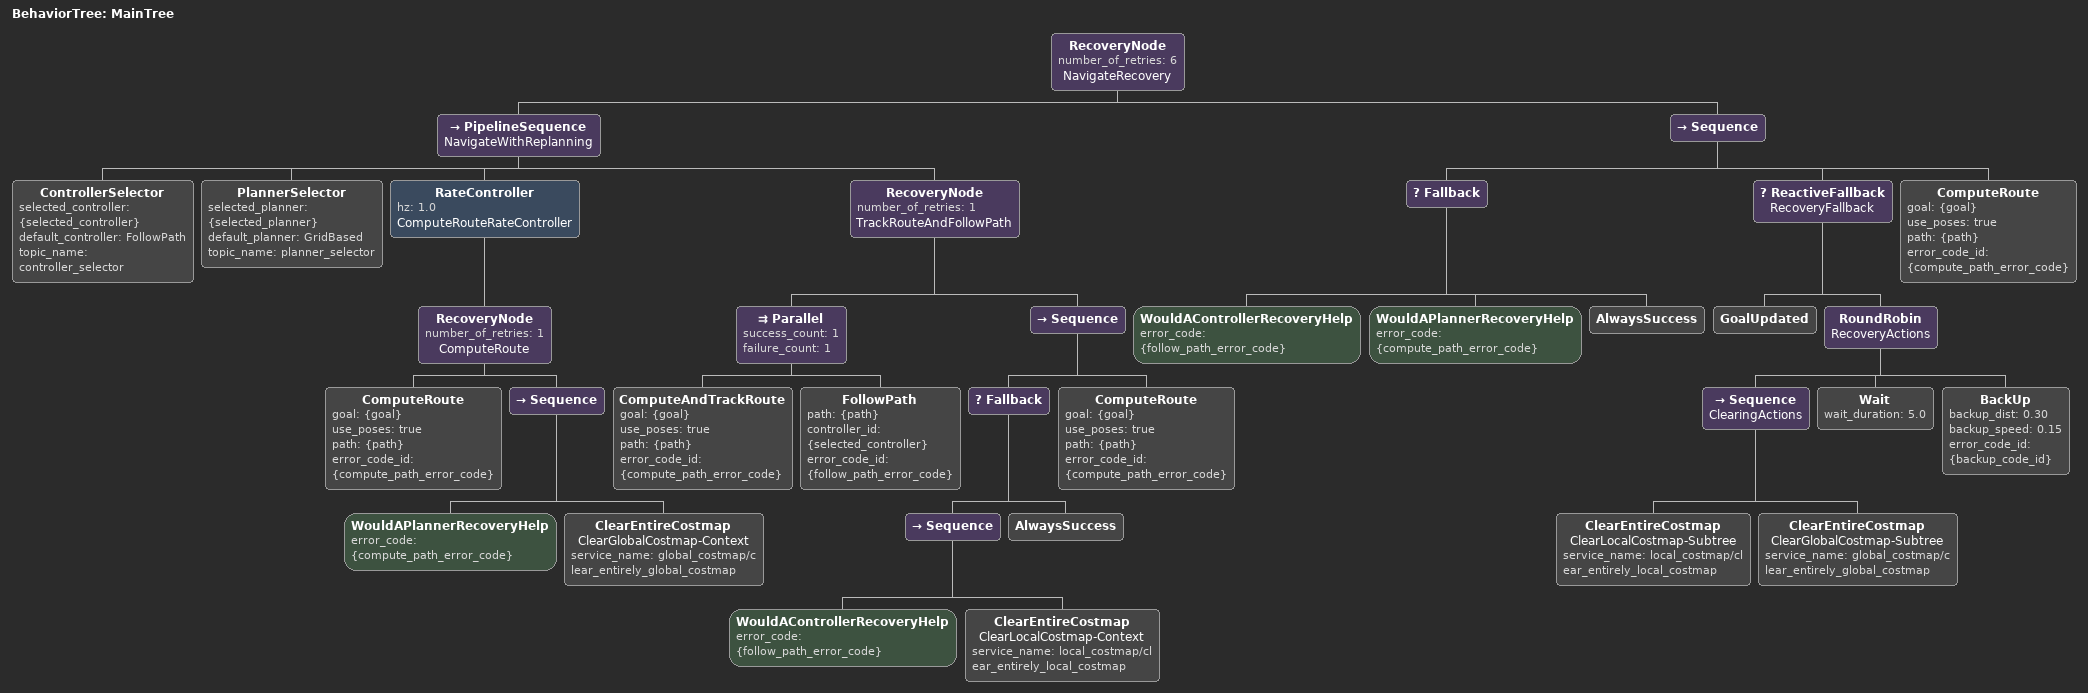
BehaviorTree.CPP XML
<root BTCPP_format="4" main_tree_to_execute="MainTree">
  <BehaviorTree ID="MainTree">
    <RecoveryNode number_of_retries="6" name="NavigateRecovery">
      <PipelineSequence name="NavigateWithReplanning">
        <ControllerSelector selected_controller="{selected_controller}" default_controller="FollowPath" topic_name="controller_selector"/>
        <PlannerSelector selected_planner="{selected_planner}" default_planner="GridBased" topic_name="planner_selector"/>

        <RateController hz="1.0" name="ComputeRouteRateController">
          <RecoveryNode number_of_retries="1" name="ComputeRoute">
            <ComputeRoute goal="{goal}" use_poses="true" path="{path}" error_code_id="{compute_path_error_code}"/>
            <Sequence>
              <WouldAPlannerRecoveryHelp error_code="{compute_path_error_code}"/>
              <ClearEntireCostmap name="ClearGlobalCostmap-Context" service_name="global_costmap/clear_entirely_global_costmap"/>
            </Sequence>
          </RecoveryNode>
        </RateController>

        <RecoveryNode number_of_retries="1" name="TrackRouteAndFollowPath">
          <Parallel success_count="1" failure_count="1">
            <ComputeAndTrackRoute goal="{goal}" use_poses="true" path="{path}" error_code_id="{compute_path_error_code}"/>
            <FollowPath path="{path}" controller_id="{selected_controller}" error_code_id="{follow_path_error_code}"/>
          </Parallel>
          <Sequence>
            <Fallback>
              <Sequence>
                <WouldAControllerRecoveryHelp error_code="{follow_path_error_code}"/>
                <ClearEntireCostmap name="ClearLocalCostmap-Context" service_name="local_costmap/clear_entirely_local_costmap"/>
              </Sequence>
              <AlwaysSuccess/>
            </Fallback>
            <ComputeRoute goal="{goal}" use_poses="true" path="{path}" error_code_id="{compute_path_error_code}"/>
          </Sequence>
        </RecoveryNode>
      </PipelineSequence>

      <Sequence>
        <Fallback>
          <WouldAControllerRecoveryHelp error_code="{follow_path_error_code}"/>
          <WouldAPlannerRecoveryHelp error_code="{compute_path_error_code}"/>
          <AlwaysSuccess/>
        </Fallback>
        <ReactiveFallback name="RecoveryFallback">
          <GoalUpdated/>
          <RoundRobin name="RecoveryActions">
            <Sequence name="ClearingActions">
              <ClearEntireCostmap name="ClearLocalCostmap-Subtree" service_name="local_costmap/clear_entirely_local_costmap"/>
              <ClearEntireCostmap name="ClearGlobalCostmap-Subtree" service_name="global_costmap/clear_entirely_global_costmap"/>
            </Sequence>
            <Wait wait_duration="5.0"/>
            <BackUp backup_dist="0.30" backup_speed="0.15" error_code_id="{backup_code_id}"/>
          </RoundRobin>
        </ReactiveFallback>
        <ComputeRoute goal="{goal}" use_poses="true" path="{path}" error_code_id="{compute_path_error_code}"/>
      </Sequence>
    </RecoveryNode>
  </BehaviorTree>
</root>
